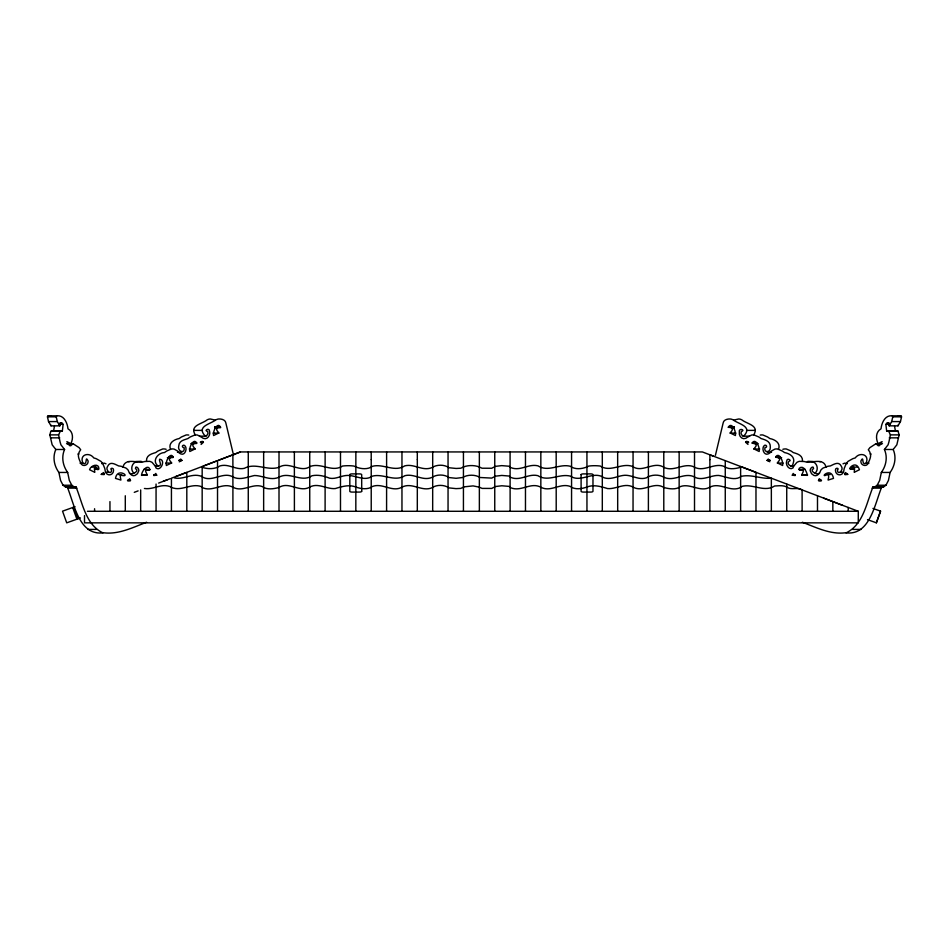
<?xml version="1.0" encoding="UTF-8"?>
<svg xmlns="http://www.w3.org/2000/svg" width="949" height="949" viewBox="0 0 949 949"><rect width="100%" height="100%" fill="white"/><g stroke="black" fill="none" stroke-linecap="round" stroke-linejoin="round"><path stroke-width="1.42" d="M417.323 459.624L417.311 511.286M279.006 511.286L279.018 451.938M156.621 475.224L155.802 473.456L153.821 475.532L156.621 475.224L153.702 475.224M897.635 416.018L900.933 415.828L901.55 416.825L900.459 421.581L897.979 425.84L889.213 425.84L888.015 422.886L885.856 424.322L886.663 431.131L897.968 431.06L899.166 434.879L896.829 444.82L893.187 449.482L884.421 449.482C887.813 457.11 886.152 465.84 881.336 472.448L879.676 480.408L877.184 485.247L874.8 486.896L873.08 486.754C866.508 502.614 863.614 523.967 846.71 532.591C831.158 535.129 816.531 527.585 802.415 522.247M146.466 461.226C146.099 455.235 151.46 453.836 155.731 452.566A64.378 45.528 90 0 1 157.973 451L162.694 448.972A19.965 14.116 90 0 1 165.316 449.091L166.134 449.268M715.416 455.318L723.138 423.029C723.423 419.968 727.29 418.829 729.935 418.983A12.978 9.17 -90 0 1 733.197 419.933C738.856 424.262 753.091 426.374 743.636 436.16L742.521 435.769A7.212 5.101 90 0 1 740.991 433.337L741.347 431.487A2.206 1.566 90 0 1 742.237 431.226C745.024 429.446 738.156 427.952 739.342 432.163C738.547 435.769 742.059 440.075 745.807 438.296A48.091 34.01 -90 0 0 747.254 437.347L751.466 435.069A19.965 14.116 -90 0 1 754.087 434.962L758.809 436.979A64.378 45.528 -90 0 1 761.051 438.545C765.309 439.838 770.695 441.214 770.315 447.216C770.778 453.017 763.269 452.91 765.024 447.513C767.433 447.952 766.958 444.417 764.597 445.283C761.051 447.572 763.743 456.208 768.405 453.824A15.623 11.044 -90 0 0 769.971 452.863L770.268 452.507A15.872 11.222 90 0 1 771.371 451.06L774.93 449.091A19.965 14.116 -90 0 1 777.551 448.972L782.261 451A64.378 45.528 -90 0 1 784.515 452.566C789.473 453.432 795.725 456.991 793.198 463.302C792.332 469.257 785.523 463.337 789.2 461.19C792.391 460.716 786.745 457.062 786.674 461.072C785.108 464.832 789.461 470.751 793.044 467.928A14.543 10.285 90 0 1 793.554 466.362L796.863 462.412A19.965 14.116 -90 0 1 799.366 461.333L804.301 461.534A64.378 45.528 -90 0 1 806.757 462.21C813.257 462.507 823.862 458.106 826.069 467.122M733.98 420.051L738.69 418.983A12.978 9.17 -90 0 1 741.952 419.933C747.326 424.191 759.793 425.413 753.625 435.033M130.464 480.538L129.716 478.735L127.664 480.621L130.464 480.538L127.546 480.538M728.512 426.765C732.094 421.747 736.317 431.878 735.404 435.544L730.184 432.969A19.905 14.069 -90 0 1 731.703 431C735.641 425.33 719.816 428.39 734.348 426.765M752.272 442.72C755.855 437.703 760.09 447.833 759.176 451.499L753.945 448.924A19.905 14.069 -90 0 1 755.463 446.943C759.402 441.866 745.333 443.942 756.661 442.72M775.736 456.73C779.307 451.712 783.542 461.843 782.628 465.508L777.397 462.934A19.905 14.069 -90 0 1 778.915 460.965C782.854 455.888 768.797 457.964 780.114 456.73M51.365 416.018L48.067 415.828L47.45 416.825L48.541 421.581L51.021 425.84L59.787 425.84L60.985 422.886L63.144 424.322L62.337 431.131L51.839 430.632L50.653 431.89L49.834 434.879L52.171 444.82L55.813 449.482C52.432 457.11 54.081 465.84 58.897 472.448L60.558 480.408L63.049 485.247L65.434 486.896L75.92 486.754C82.492 502.614 85.386 523.967 102.29 532.591C117.842 535.129 132.469 527.585 146.585 522.247M60.606 430.632L58.601 434.879L60.048 441.795L60.926 444.82L64.579 449.482C61.187 457.11 62.848 465.84 67.664 472.448L69.324 480.408L71.816 485.247L74.2 486.896M51.021 425.84L51.068 425.176M54.437 426.255L53.571 431.131L51.839 430.632M104.224 474.453L103.643 472.543L101.448 474.049L104.224 474.453L101.306 474.453M889.213 425.84L891.692 421.581L892.784 416.825L892.167 415.828C885.037 414.915 881.621 422.946 881.016 428.806C875.678 431.831 875.654 438.545 878.11 443.693L882.107 441.641L879.486 445.639L878.228 445.757L875.998 443.681L869.901 447.643L868.323 449.731C871.87 454.286 870.874 457.335 868.454 462.448C867.327 467.489 860.506 465.722 860.838 461.119C864.373 454.263 860.992 466.054 866.034 463.195C870.043 454.441 859.664 451.677 855.203 457.952A64.378 45.528 -90 0 0 852.76 458.711L848.181 461.285A19.965 14.116 90 0 0 846.176 463.681L844.219 468.426A42.183 29.822 -90 0 0 843.744 471.131C842.593 476.493 835.606 475.9 835.44 470.372C834.835 467.252 839.972 467.952 837.481 470.028C837.148 475.793 844.242 470.265 841.431 466.422C838.845 460.775 833.934 464.369 830.328 465.959A64.378 45.528 -90 0 0 827.836 466.291L823.056 468.059A19.965 14.116 -90 0 0 820.861 470.087C819.556 473.978 816.128 478.142 811.976 474.085A4.864 3.44 -90 0 1 810.837 472.092C808.204 469.553 813.732 464.298 813.554 468.676C808.785 470.514 817.089 475.829 819.604 473.077M149.942 469.494C147.902 463.361 141.247 471.392 141.662 475.39L147.178 474.856A19.905 14.069 90 0 0 146.075 472.388C143.145 467.216 154.604 471.285 147.024 469.494M767.16 460.443L768.263 459.019L769.805 461.748L767.16 460.443L770.078 460.443M173.204 457.038C170.405 451.285 165.114 461.783 166.372 465.508L171.603 462.934A19.905 14.069 90 0 0 170.085 460.965C166.146 455.722 179.895 458.225 168.815 457.038M196.657 443.029C193.857 437.275 188.578 447.774 189.824 451.499L195.055 448.924A19.905 14.069 90 0 0 193.537 446.943C189.61 441.7 203.347 444.203 192.279 443.029M220.429 427.074C217.618 421.32 212.339 431.819 213.596 435.544L218.816 432.969A19.905 14.069 90 0 0 217.297 431C213.383 425.14 228.792 428.758 214.581 427.074M122.931 467.122C125.138 458.106 135.743 462.507 142.243 462.21A64.378 45.528 90 0 1 144.699 461.522L149.634 461.333A19.965 14.116 90 0 1 152.137 462.412L155.446 466.362A14.543 10.285 -90 0 1 155.956 467.928C160.832 472.033 165.992 459.66 159.657 459.221C158.436 461.238 164.355 466.979 155.411 466.196M888.394 430.632L890.399 434.879L888.952 441.795L888.074 444.82L884.421 449.482M195.375 435.033C189.207 425.413 201.674 424.191 207.048 419.933A12.978 9.17 90 0 1 210.31 418.983L215.02 420.051M158.341 466.196C151.282 461.238 157.914 452.637 164.485 452.566A64.378 45.528 90 0 1 166.739 451L171.449 448.972A19.965 14.116 90 0 1 174.07 449.091L177.629 451.06A15.872 11.222 -90 0 1 178.732 452.507L179.029 452.863A15.623 11.044 90 0 0 180.595 453.824C185.363 456.362 188.234 446.789 183.952 445.152C181.401 445.354 182.267 447.714 184.177 447.75C185.055 454.346 177.321 451.487 178.72 446.066C179.064 440.478 184.106 440.016 187.949 438.545A64.378 45.528 90 0 1 190.191 436.979L194.913 434.962A19.965 14.116 90 0 1 197.534 435.069L201.746 437.347A48.091 34.01 90 0 0 203.193 438.296C207.451 440.229 210.773 434.939 209.563 431.131C209.575 427.465 204.13 430.217 206.763 431.226A2.206 1.566 -90 0 1 207.653 431.487L208.009 433.337A7.212 5.101 -90 0 1 206.479 435.769L205.364 436.16C195.909 426.374 210.144 424.262 215.803 419.933A12.978 9.17 90 0 1 219.065 418.983C221.71 418.829 225.577 419.968 225.862 423.029L233.584 455.318M893.187 449.482C896.568 457.11 894.919 465.84 890.103 472.448L888.442 480.408L885.951 485.247L883.566 486.896L881.846 486.754C874.8 503.421 870.186 535.77 845.903 532.84M844.752 474.322L845.357 472.543L847.552 474.049L844.776 474.453L847.671 474.322M876.33 522.804L880.506 511.131M801.763 475.01L801.822 474.856A19.905 14.069 -90 0 1 802.925 472.388C805.191 467.133 798.323 472.08 799.153 468.32C803.34 464.571 806.899 471.748 807.338 475.39L801.763 475.01L807.611 475.01M745.617 442.258L746.922 441.238L747.978 444.393L745.617 442.258L748.536 442.258M778.5 449.292C781.039 442.958 774.764 439.458 769.817 438.545A64.378 45.528 90 0 0 767.575 436.979L762.854 434.962A19.965 14.116 90 0 0 760.232 435.069M463.658 487.003L463.551 487.039A3.286 1.186 0 0 1 463.693 486.884L473.077 485.9L479.364 487.169M818.536 480.408L819.284 478.735L821.336 480.621L818.536 480.538L821.454 480.408M98.815 468.948C99.372 462.78 90.641 465.129 89.562 469.731L94.781 472.329A19.905 14.069 90 0 0 94.461 469.447C93.441 463.539 102.563 472.009 95.896 468.948M792.379 475.093L793.198 473.456L795.179 475.532L792.379 475.224L795.298 475.093M59.787 425.84L57.308 421.581L56.216 416.825L56.833 415.828C63.963 414.915 67.379 422.946 67.984 428.806C73.322 431.831 73.346 438.545 70.89 443.693L66.893 441.641L69.514 445.639L70.772 445.757L73.002 443.681L79.099 447.643L80.677 449.731C77.13 454.286 78.126 457.335 80.546 462.448C81.673 467.489 88.494 465.722 88.162 461.119C84.627 454.263 88.008 466.054 82.966 463.195C78.957 454.441 89.336 451.677 93.797 457.952A64.378 45.528 90 0 1 96.24 458.711L100.819 461.285A19.965 14.116 -90 0 1 102.824 463.681L104.781 468.426A42.183 29.822 90 0 1 105.256 471.131C106.407 476.493 113.394 475.9 113.56 470.372C114.165 467.252 109.028 467.952 111.519 470.028C111.852 475.793 104.758 470.265 107.569 466.422C110.155 460.775 115.066 464.369 118.672 465.959A64.378 45.528 90 0 1 121.164 466.291L125.944 468.059A19.965 14.116 90 0 1 128.139 470.087C129.444 473.978 132.872 478.142 137.024 474.085A4.864 3.44 90 0 0 138.163 472.092C140.796 469.553 135.268 464.298 135.446 468.676C140.215 470.514 131.911 475.829 129.396 473.077M740.623 467.288L741.133 466.694L755.973 472.353L755.985 511.286M740.623 487.454L741.537 486.564C752.652 483.219 763.933 492.792 774.621 485.995C778.631 485.841 783.115 485.081 786.768 486.991C791.098 490.514 797.504 486.778 802.107 489.909L802.119 511.286M815.227 473.077C819.058 469.494 817.136 462.282 811.822 461.594M279.006 487.454C288.804 481.131 299.326 492.65 309.303 487.323C317.749 482.222 326.646 489.399 335.246 488.569C341.699 486.6 349.078 484.287 355.828 487.027C360.525 488.83 368.01 489.898 372.316 486.517C382.506 482.472 392.269 492.768 402.115 487.086C412.198 481.95 421.712 492.068 432.032 487.75C436.41 484.548 444.559 484.595 448.877 487.881L456.042 488.628L460.716 488.403L463.432 487.193M279.006 467.299C288.994 460.704 300.525 473.492 310.335 466.398C321.296 462.46 332.221 472.78 342.518 466.042A17.035 6.121 0 0 1 353.965 466.054C359.291 468.865 367.393 470.135 372.471 466.279C383.301 463.385 394.547 472.578 404.748 465.864C414.428 463.42 422.424 471.594 432.092 467.56C436.445 464.464 444.607 464.358 448.889 467.727L456.137 468.462L460.787 468.225L463.432 467.027M203.383 442.258L201.129 444.429L202.078 441.238L203.383 442.258L200.464 442.258M279.006 467.335C267.191 471.107 255.625 462.27 244.261 468.355C235.482 470.194 228.756 463.326 219.895 465.935C214.925 469.364 207.76 469.209 202.184 467.323M279.006 487.478C273.929 488.901 266.776 490.04 262.256 486.54C252.304 482.958 242.434 492.78 232.742 487.086C222.529 481.997 212.6 492.602 202.161 487.489M852.914 467.038C844.776 473.337 855.476 457.596 859.438 469.731L854.219 472.329A19.905 14.069 -90 0 1 854.539 469.447C855.215 465.532 849.379 467.608 857.303 467.038M463.432 466.979C468.154 465.093 474.642 465.093 479.364 466.979M740.623 487.489C730.184 492.614 720.255 481.997 710.042 487.086C700.362 492.78 690.492 482.958 680.528 486.54C676.008 490.04 668.855 488.901 663.79 487.478M740.611 467.323C735.866 468.687 728.761 469.921 724.585 466.611C714.277 462.009 703.767 472.958 693.755 466.766C683.683 462.495 674.004 472.294 663.79 467.335M886.663 431.131L897.161 430.632M181.84 460.443L179.302 461.807L180.737 459.019L181.84 460.443L178.922 460.443M843.02 463.8L844.693 463.136L847.35 463.646M827.267 474.583C818.465 479.198 831.087 465.852 833.507 478.391L828.097 480.064A19.905 14.069 90 0 1 828.667 477.252C829.45 474.595 825.084 473.883 830.185 474.583M101.65 463.646L104.307 463.136L105.98 463.8M240.441 451.938L218.792 460.182M163.157 481.357L167.297 479.779M134.272 492.341L138.115 490.882M158.637 483.077L170.168 478.687M175.731 476.564L185.435 472.875M203.454 466.018L217.535 460.656L217.523 511.286M75.054 506.683L62.539 511.167L66.715 522.84L80.451 517.917M782.866 449.268L783.684 449.091A19.965 14.116 -90 0 1 786.306 448.972L791.027 451A64.378 45.528 -90 0 1 793.269 452.566C797.54 453.824 802.901 455.247 802.534 461.226M137.178 461.594C131.864 462.282 129.942 469.494 133.773 473.077M103.097 532.84C78.814 535.77 74.2 503.421 67.154 486.754L65.434 486.896M819.711 461.688L820.588 461.594M121.733 474.583L120.416 475.52L120.333 477.252A19.905 14.069 -90 0 1 120.903 480.064L115.493 478.391C117.581 465.852 133.738 479.47 118.815 474.583M77.937 454.037L78.838 454.013M48.067 415.828L56.833 415.828M892.167 415.828L900.933 415.828M47.45 416.825L56.216 416.825M892.784 416.825L901.55 416.825M48.541 421.581L57.308 421.581M891.692 421.581L900.459 421.581M59.479 423.159L62.397 423.159M886.603 423.159L889.521 423.159M58.767 424.322L63.144 424.322M885.856 424.322L890.233 424.322M214.652 426.765L220.488 426.765M728.571 427.074L734.419 427.074M214.593 427.691L217.511 427.691M731.489 427.691L734.407 427.691M193.691 430.383L202.457 430.383M746.543 430.383L755.309 430.383M51.032 431.06L59.799 431.06M889.201 431.06L897.968 431.06M52.753 431.154L62.337 431.131M213.062 433.1L218.899 433.1M730.101 433.1L735.938 433.1M49.834 434.879L58.601 434.879M890.399 434.879L899.166 434.879M199.515 436.16L205.874 436.184M743.126 436.184L749.485 436.16M50.961 437.845L59.728 437.845M889.272 437.845L898.039 437.845M200.417 442.139L203.335 442.139M745.665 442.139L748.583 442.139M192.339 442.72L196.728 442.72M752.343 443.029L756.721 443.029M66.513 443.693L73.002 443.681M190.82 443.634L193.75 443.634M755.25 443.634L758.18 443.634M875.998 443.681L882.487 443.693M67.96 444.061L72.338 444.061M876.662 444.061L881.04 444.061M189.29 449.043L195.138 449.043M753.862 449.043L759.71 449.043M55.813 449.482L64.579 449.482M177.416 452.175L181.793 452.175M767.207 452.175L771.584 452.175M168.886 456.73L173.264 456.73M775.796 457.038L780.185 457.038M167.368 457.655L170.286 457.655M778.714 457.655L781.632 457.655M178.898 460.312L181.817 460.312M767.183 460.312L770.102 460.312M165.838 463.065L171.674 463.065M777.326 463.065L783.162 463.065M80.048 463.195L82.966 463.195M866.034 463.195L868.952 463.195M790.659 466.196L793.589 466.196M91.697 467.038L96.086 467.038M850.185 468.948L853.104 468.948M95.707 469.138L98.637 469.138M850.363 469.138L853.293 469.138M143.975 469.269L146.893 469.269M802.107 469.269L805.025 469.269M799.058 469.494L801.976 469.494M146.893 469.767L149.823 469.767M799.177 469.767L802.107 469.767M105.493 472.234L108.411 472.234M840.589 472.234L843.507 472.234M58.897 472.448L67.664 472.448M881.336 472.448L890.103 472.448M101.329 474.322L104.248 474.322M844.776 474.453L847.694 474.453M141.389 475.01L147.237 475.01M153.702 475.093L156.621 475.093M792.379 475.224L795.298 475.224M127.546 480.408L130.464 480.408M818.536 480.538L821.454 480.538M63.049 485.247L71.816 485.247M877.184 485.247L885.951 485.247M67.154 486.754L75.92 486.754M873.08 486.754L881.846 486.754M874.8 486.896L883.566 486.896M68.15 488.13L76.916 488.13M872.084 488.13L880.85 488.13M87.391 511.286L858.287 511.286L858.276 522.852L84.508 522.852L84.508 515.615M87.794 529.412L96.561 529.412M852.439 529.412L861.206 529.412M870.162 454.013L871.063 454.037M896.247 431.154L895.429 431.131L894.563 426.255M144.426 488.474C153.204 489.909 161.01 483.349 169.847 486.529C180.085 492.816 190.654 482.709 201.247 486.564L202.161 487.454M174.355 477.893C183.821 479.969 191.864 472.744 201.354 476.291C211.176 483.551 222.873 470.977 232.92 476.932M128.412 461.594L129.289 461.688M872.938 508.427L880.601 511.167L876.425 522.84L867.505 519.637M823.708 498.118L842.629 505.331M858.276 511.286L702.355 451.938L240.429 451.938L171.437 478.201L171.425 511.286M713.909 456.339L709.899 454.808L709.911 459.589M232.92 476.944C239.931 480.574 247.618 476.944 254.462 475.52C262.6 475.508 270.358 480.941 278.792 477.323C289.433 471.012 301.485 483.065 311.984 475.757C318.164 474.5 324.084 475.995 329.588 478.189C335.317 479.292 340.086 476.256 345.495 475.579C354.582 474.203 363.942 482.128 372.411 476.137C383.349 473.254 394.63 482.329 404.938 475.663C414.547 473.314 422.471 481.404 432.068 477.394C436.421 474.286 444.607 474.168 448.889 477.549L456.089 478.296L462.744 477.501C467.228 474.464 475.568 474.453 480.04 477.501L491.724 478.094L495.461 476.173L501.784 475.437L509.067 476.042L510.716 477.394C520.325 481.404 528.237 473.314 537.846 475.663C548.166 482.317 559.436 473.266 570.385 476.137C580.883 483.219 593.386 470.206 603.991 477.762C610.705 479.897 616.53 476.481 622.817 475.485C631.227 474.014 637.894 480.609 646.388 477.833C651.239 474.464 659.092 474.203 663.992 477.323C674.288 481.938 683.743 472.329 693.79 476.623C701.797 481.748 710.481 475.093 718.69 475.449C725.783 476.457 734.692 481.487 741.442 476.291C751.667 474.109 761.169 479.221 771.347 478.201L771.359 511.286M479.352 487.193L482.08 488.403L491.736 488.427L495.473 486.505L501.831 485.769L509.103 486.386L510.764 487.75C521.084 492.128 530.811 481.76 540.835 487.228C550.752 492.59 560.278 482.543 570.468 486.517C574.738 490.028 582.295 488.747 586.957 487.027C593.706 484.298 601.097 486.588 607.55 488.569C616.15 489.399 625.035 482.222 633.481 487.323C643.458 492.65 653.991 481.131 663.79 487.454M479.364 467.027L481.997 468.225L491.701 468.26L495.449 466.35L501.713 465.627L509.044 466.22L510.704 467.56C520.372 471.594 528.368 463.42 538.047 465.864C548.261 472.566 559.471 463.373 570.325 466.279C575.414 470.123 583.493 468.877 588.819 466.054A17.035 6.121 0 0 1 600.266 466.042C610.575 472.78 621.488 462.471 632.461 466.398C642.259 473.492 653.802 460.716 663.79 467.299L663.79 511.286M202.161 467.288L202.173 466.505L202.161 511.286M479.292 487.11L479.292 487.11A3.286 1.186 0 0 0 479.091 486.884M170.5 449.292C167.961 442.958 174.236 439.458 179.183 438.545A64.378 45.528 -90 0 1 181.425 436.979L186.146 434.962A19.965 14.116 -90 0 1 188.768 435.069M73.702 507.169L77.877 518.842M72.717 507.525L76.893 519.186M897.932 425.176L897.979 425.84M663.79 467.299L663.778 451.938M848.216 507.454L848.216 511.286M832.842 501.594L832.842 511.286M817.492 495.758L817.492 511.286M786.733 484.049L786.733 511.286M740.623 466.505L740.623 511.286M725.261 460.656L725.261 511.286M709.876 459.553L709.876 511.286M694.514 451.938L694.514 511.286M679.152 451.938L679.152 511.286M648.416 451.938L648.392 511.286M633.066 451.938L633.042 511.286M617.657 451.938L617.692 511.286M602.307 451.938L602.307 511.286M586.933 451.938L586.957 511.286M571.571 451.938L571.559 511.286M556.173 451.938L556.209 511.286M540.835 451.938L540.835 511.286M525.473 451.938L525.473 511.286M510.088 451.938L510.123 511.286M494.749 451.938L494.749 511.286M479.352 451.938L479.364 511.286M463.444 451.938L463.432 511.286M448.047 451.938L448.047 511.286M432.697 451.938L432.673 511.286M417.311 451.938L417.311 459.541M401.961 451.938L401.961 511.286M386.611 451.938L386.587 511.286M371.225 459.601L371.225 511.286M371.213 451.938L371.213 459.553M355.863 451.938L355.828 511.286M340.489 451.938L340.489 511.286M325.127 451.938L325.104 511.286M309.742 511.286L309.73 451.938M294.368 451.938L294.404 511.286M263.644 451.938L263.644 511.286M248.27 451.938L248.27 511.286M232.885 454.808L232.92 511.286M186.811 472.353L186.811 511.286M156.063 484.049L156.063 511.286M140.666 489.909L140.666 511.286M125.292 495.758L125.304 511.286M109.954 501.594L109.954 511.286M94.58 508.723L94.58 511.286M814.064 461.783A64.378 45.528 -90 0 0 813.056 461.522L808.133 461.333A19.965 14.116 90 0 0 807.279 461.617M134.936 461.783A64.378 45.528 90 0 1 135.944 461.522L140.867 461.333A19.965 14.116 -90 0 1 141.721 461.617M581.096 474.642L581.108 491.357A2.242 0.807 0 0 0 583.386 492.08L590.847 492.08A2.242 0.807 0 0 0 592.971 491.262L592.983 474.702A2.242 0.807 0 0 0 590.788 473.895L583.362 473.895A2.242 0.807 0 0 0 581.096 474.642M361.699 491.096L361.688 491.357A2.242 0.807 0 0 1 359.41 492.08L351.937 492.08A2.242 0.807 0 0 1 349.813 491.262L349.813 474.702A2.242 0.807 0 0 1 351.996 473.895L359.434 473.895A2.242 0.807 0 0 1 361.688 474.642L361.699 491.096"/></g></svg>
